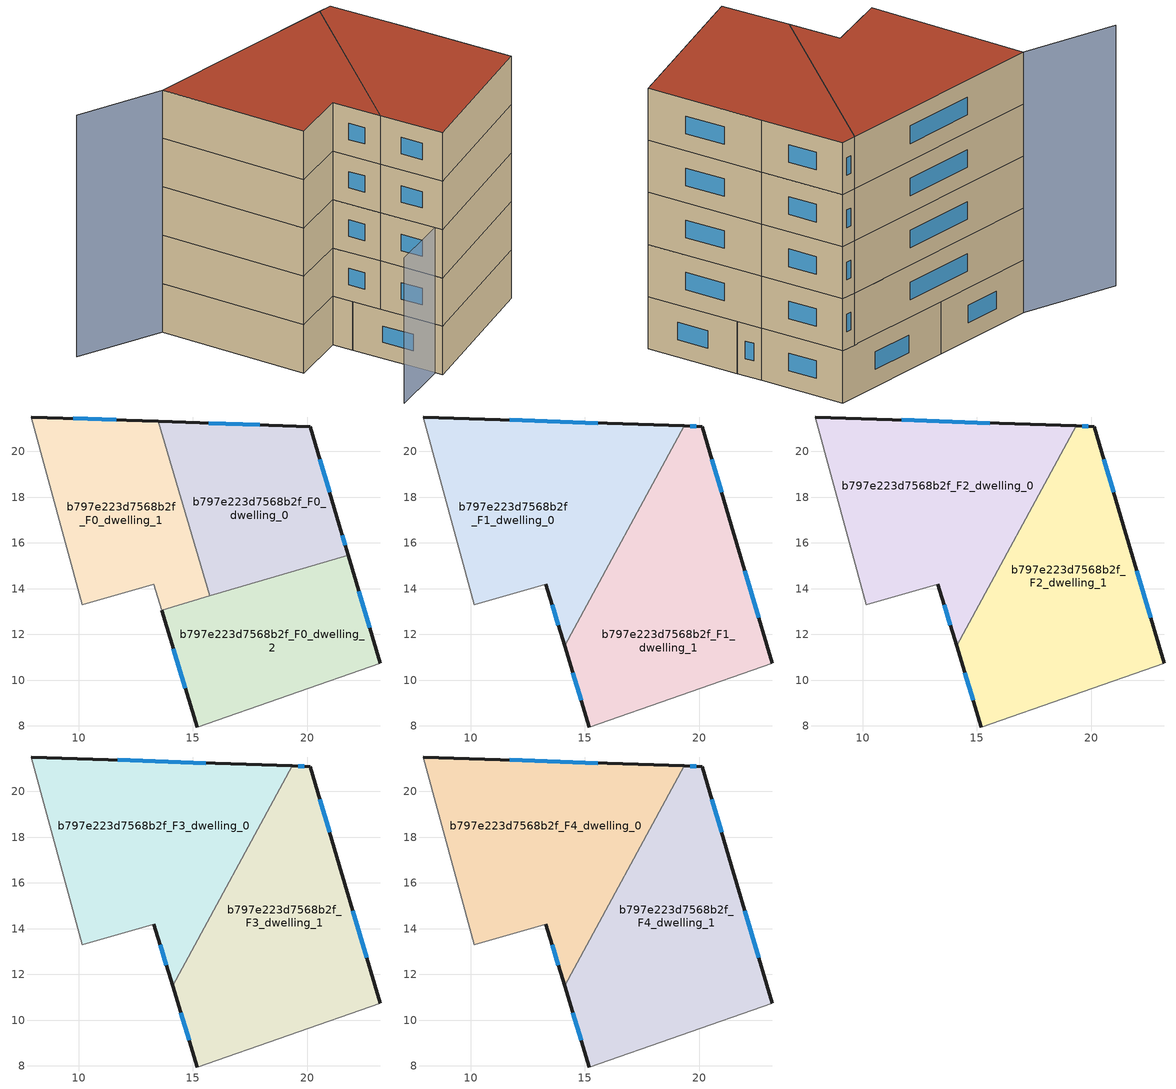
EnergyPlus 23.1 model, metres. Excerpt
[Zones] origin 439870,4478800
b797e223d7568b2f_F0_dwelling_0
 floor ground (EU_floor_Construction): 20.13,21.09 21.41,16.78 21.79,15.47 15.73,13.68 13.48,21.32 z0
 wall outside (EU_wall_Construction): 21.79,15.47 21.41,16.78 20.13,21.09 13.48,21.32 z0:3
 wall to b797e223d7568b2f_F0_dwelling_1 (EU_wall_Construction): 13.48,21.32 15.73,13.68 z0:3
 wall to b797e223d7568b2f_F0_dwelling_2 (EU_wall_Construction): 15.73,13.68 21.79,15.47 z0:3
 window (EU_Window_Construction): 17.93,21.16 15.69,21.24 / 20.98,18.21 20.55,19.66 / 21.67,15.9 21.54,16.35 z0.99:2.01
b797e223d7568b2f_F0_dwelling_1
 floor ground (EU_floor_Construction): 13.48,21.32 15.73,13.68 13.63,13.06 13.29,14.19 10.17,13.31 7.93,21.51 z0
 wall outside (EU_wall_Construction): 13.48,21.32 7.93,21.51 z0:3
 wall adiabatic (EU_wall_Construction): 7.93,21.51 10.17,13.31 13.29,14.19 13.63,13.06 z0:3
 wall to b797e223d7568b2f_F0_dwelling_2 (EU_wall_Construction): 13.63,13.06 15.73,13.68 z0:3
 window (EU_Window_Construction): 11.64,21.38 9.77,21.44 z0.99:2.01
b797e223d7568b2f_F0_dwelling_2
 floor ground (EU_floor_Construction): 21.79,15.47 23.19,10.73 15.19,7.95 13.63,13.06 z0
 wall outside (EU_wall_Construction): 23.19,10.73 21.79,15.47 / 13.63,13.06 15.19,7.95 z0:3
 wall adiabatic (EU_wall_Construction): 15.19,7.95 23.19,10.73 z0:3
 window (EU_Window_Construction): 22.73,12.3 22.26,13.9 / 14.15,11.37 14.67,9.65 z0.99:2.01
b797e223d7568b2f_F1_dwelling_0
 floor to b797e223d7568b2f_F0_dwelling_1 (EU_floor_Construction): 13.48,21.32 15.58,14.21 15.21,13.53 13.63,13.06 13.29,14.19 10.17,13.31 7.93,21.51 z3
 floor to b797e223d7568b2f_F0_dwelling_0 (EU_floor_Construction): 19.34,21.11 15.58,14.21 13.48,21.32 z3
 floor to b797e223d7568b2f_F0_dwelling_2 (EU_floor_Construction): 15.21,13.53 14.11,11.5 13.63,13.06 z3
 wall outside (EU_wall_Construction): 19.34,21.12 7.93,21.51 / 13.29,14.19 14.11,11.5 z3:6
 wall to b797e223d7568b2f_F1_dwelling_1 (EU_wall_Construction): 14.11,11.5 19.34,21.12 z3:6
 wall adiabatic (EU_wall_Construction): 7.93,21.51 10.17,13.31 13.29,14.19 z3:6
 window (EU_Window_Construction): 15.56,21.25 11.71,21.38 / 13.56,13.3 13.84,12.4 z3.99:5.01
b797e223d7568b2f_F1_dwelling_1
 floor to b797e223d7568b2f_F0_dwelling_0 (EU_floor_Construction): 20.13,21.09 21.41,16.78 21.79,15.47 15.73,13.68 15.58,14.21 19.34,21.11 z3
 floor to b797e223d7568b2f_F0_dwelling_2 (EU_floor_Construction): 21.79,15.47 23.19,10.73 15.19,7.95 14.11,11.5 15.21,13.53 z3
 floor to b797e223d7568b2f_F0_dwelling_1 (EU_floor_Construction): 15.58,14.21 15.73,13.68 15.21,13.53 z3
 wall outside (EU_wall_Construction): 14.11,11.5 15.19,7.95 / 23.19,10.73 21.41,16.78 20.13,21.09 19.34,21.12 z3:6
 wall adiabatic (EU_wall_Construction): 15.19,7.95 23.19,10.73 z3:6
 window (EU_Window_Construction): 14.47,10.33 14.83,9.13 / 19.87,21.1 19.6,21.11 / 20.98,18.21 20.55,19.66 / 22.6,12.73 22,14.78 z3.99:5.01
b797e223d7568b2f_F2_dwelling_0
 floor to b797e223d7568b2f_F1_dwelling_0 (EU_floor_Construction): 19.34,21.12 14.11,11.5 13.29,14.19 10.17,13.31 7.93,21.51 z6
 wall outside (EU_wall_Construction): 19.34,21.12 7.93,21.51 / 13.29,14.19 14.11,11.5 z6:9
 wall to b797e223d7568b2f_F2_dwelling_1 (EU_wall_Construction): 14.11,11.5 19.34,21.12 z6:9
 wall adiabatic (EU_wall_Construction): 7.93,21.51 10.17,13.31 13.29,14.19 z6:9
 window (EU_Window_Construction): 15.56,21.25 11.71,21.38 / 13.56,13.3 13.84,12.4 z6.99:8.01
b797e223d7568b2f_F2_dwelling_1
 floor to b797e223d7568b2f_F1_dwelling_1 (EU_floor_Construction): 20.13,21.09 21.41,16.78 23.19,10.73 15.19,7.95 14.11,11.5 19.34,21.12 z6
 wall outside (EU_wall_Construction): 14.11,11.5 15.19,7.95 / 23.19,10.73 21.41,16.78 20.13,21.09 19.34,21.12 z6:9
 wall adiabatic (EU_wall_Construction): 15.19,7.95 23.19,10.73 z6:9
 window (EU_Window_Construction): 14.47,10.33 14.83,9.13 / 19.87,21.1 19.6,21.11 / 20.98,18.21 20.55,19.66 / 22.6,12.73 22,14.78 z6.99:8.01
b797e223d7568b2f_F3_dwelling_0
 floor to b797e223d7568b2f_F2_dwelling_0 (EU_floor_Construction): 19.34,21.12 14.11,11.5 13.29,14.19 10.17,13.31 7.93,21.51 z9
 wall outside (EU_wall_Construction): 19.34,21.12 7.93,21.51 / 13.29,14.19 14.11,11.5 z9:12
 wall to b797e223d7568b2f_F3_dwelling_1 (EU_wall_Construction): 14.11,11.5 19.34,21.12 z9:12
 wall adiabatic (EU_wall_Construction): 7.93,21.51 10.17,13.31 13.29,14.19 z9:12
 window (EU_Window_Construction): 15.56,21.25 11.71,21.38 / 13.56,13.3 13.84,12.4 z9.99:11.01
b797e223d7568b2f_F3_dwelling_1
 floor to b797e223d7568b2f_F2_dwelling_1 (EU_floor_Construction): 20.13,21.09 21.41,16.78 23.19,10.73 15.19,7.95 14.11,11.5 19.34,21.12 z9
 wall outside (EU_wall_Construction): 14.11,11.5 15.19,7.95 / 23.19,10.73 21.41,16.78 20.13,21.09 19.34,21.12 z9:12
 wall adiabatic (EU_wall_Construction): 15.19,7.95 23.19,10.73 z9:12
 window (EU_Window_Construction): 14.47,10.33 14.83,9.13 / 19.87,21.1 19.6,21.11 / 20.98,18.21 20.55,19.66 / 22.6,12.73 22,14.78 z9.99:11.01
b797e223d7568b2f_F4_dwelling_0
 floor to b797e223d7568b2f_F3_dwelling_0 (EU_floor_Construction): 19.34,21.12 14.11,11.5 13.29,14.19 10.17,13.31 7.93,21.51 z12
 wall outside (EU_wall_Construction): 19.34,21.12 7.93,21.51 / 13.29,14.19 14.11,11.5 z12:15
 wall to b797e223d7568b2f_F4_dwelling_1 (EU_wall_Construction): 14.11,11.5 19.34,21.12 z12:15
 wall adiabatic (EU_wall_Construction): 7.93,21.51 10.17,13.31 13.29,14.19 z12:15
 window (EU_Window_Construction): 15.56,21.25 11.71,21.38 / 13.56,13.3 13.84,12.4 z12.99:14.01
 roof outside (EU_roof_Construction): 14.11,11.5 19.34,21.12 7.93,21.51 10.17,13.31 13.29,14.19 z15
b797e223d7568b2f_F4_dwelling_1
 floor to b797e223d7568b2f_F3_dwelling_1 (EU_floor_Construction): 20.13,21.09 21.41,16.78 23.19,10.73 15.19,7.95 14.11,11.5 19.34,21.12 z12
 wall outside (EU_wall_Construction): 14.11,11.5 15.19,7.95 / 23.19,10.73 21.41,16.78 20.13,21.09 19.34,21.12 z12:15
 wall adiabatic (EU_wall_Construction): 15.19,7.95 23.19,10.73 z12:15
 window (EU_Window_Construction): 14.47,10.33 14.83,9.13 / 19.87,21.1 19.6,21.11 / 20.98,18.21 20.55,19.66 / 22.6,12.73 22,14.78 z12.99:14.01
 roof outside (EU_roof_Construction): 23.19,10.73 21.41,16.78 20.13,21.09 19.34,21.12 14.11,11.5 15.19,7.95 z15
shading: 11.75,7.43 23.19,10.73 z0:9; 2.96,23 15.68,19.18 z0:15
[Building]
EU S2 Campaign: North Axis=0; Terrain=City; Solar Distribution=FullExterior
[Site:Location]
Madrid: Latitude=40.5; Longitude=-3.5; Time Zone=1; Elevation=609
[SizingPeriod:WeatherFileDays]
AnnualSizingPeriod: Begin Month=1; Begin Day of Month=1; End Month=12; End Day of Month=31; Day of Week for Start Day=Monday; Use Weather File Daylight Saving Period=No; Use Weather File Rain and Snow Indicators=No
[MATERIAL]
EU_InternalMass_Material: Roughness=MediumRough; Thickness=0.1; Conductivity=1; Density=1800; Specific Heat=900; Thermal Absorptance=0.9; Solar Absorptance=0.7; Visible Absorptance=0.7
[MATERIAL:NOMASS] Roughness=MediumRough; Thermal Absorptance=0.9; Solar Absorptance=0.7; Visible Absorptance=0.7
Name | Thermal Resistance
EU_wall_NoMass | 0.609216
EU_roof_NoMass | 0.513268
EU_floor_NoMass | 0.568163
[WINDOWMATERIAL:SIMPLEGLAZINGSYSTEM]
EU_Window_SimpleGlazing: UFactor=5.50606; Solar Heat Gain Coefficient=0.85; Visible Transmittance=0.85
[CONSTRUCTION]
EU_wall_Construction: EU_wall_NoMass
EU_roof_Construction: EU_roof_NoMass
EU_floor_Construction: EU_floor_NoMass
EU_InternalMass_Construction: EU_InternalMass_Material
EU_Window_Construction: EU_Window_SimpleGlazing
[ZONE] Type=1; Multiplier=1; Ceiling Height=autocalculate; Floor Area=autocalculate; Part of Total Floor Area=Yes
Name | Volume
b797e223d7568b2f_F0_dwelling_0 | 130.898
b797e223d7568b2f_F1_dwelling_0; b797e223d7568b2f_F2_dwelling_0; b797e223d7568b2f_F3_dwelling_0; b797e223d7568b2f_F4_dwelling_0 | 196.345
b797e223d7568b2f_F0_dwelling_1 | 130.904
b797e223d7568b2f_F1_dwelling_1; b797e223d7568b2f_F2_dwelling_1; b797e223d7568b2f_F3_dwelling_1; b797e223d7568b2f_F4_dwelling_1 | 196.347
b797e223d7568b2f_F0_dwelling_2 | 130.901
[INTERNALMASS] Construction=EU_InternalMass_Construction
Name | Zone or ZoneList | Surface Area
b797e223d7568b2f_F0_dwelling_0_EU_InternalMass | b797e223d7568b2f_F0_dwelling_0 | 43.6323
b797e223d7568b2f_F0_dwelling_1_EU_InternalMass | b797e223d7568b2f_F0_dwelling_1 | 43.634
b797e223d7568b2f_F0_dwelling_2_EU_InternalMass | b797e223d7568b2f_F0_dwelling_2 | 43.6336
b797e223d7568b2f_F1_dwelling_0_EU_InternalMass | b797e223d7568b2f_F1_dwelling_0 | 65.4483
b797e223d7568b2f_F1_dwelling_1_EU_InternalMass | b797e223d7568b2f_F1_dwelling_1 | 65.4489
b797e223d7568b2f_F2_dwelling_0_EU_InternalMass | b797e223d7568b2f_F2_dwelling_0 | 65.4483
b797e223d7568b2f_F2_dwelling_1_EU_InternalMass | b797e223d7568b2f_F2_dwelling_1 | 65.4489
b797e223d7568b2f_F3_dwelling_0_EU_InternalMass | b797e223d7568b2f_F3_dwelling_0 | 65.4483
b797e223d7568b2f_F3_dwelling_1_EU_InternalMass | b797e223d7568b2f_F3_dwelling_1 | 65.4489
b797e223d7568b2f_F4_dwelling_0_EU_InternalMass | b797e223d7568b2f_F4_dwelling_0 | 65.4483
b797e223d7568b2f_F4_dwelling_1_EU_InternalMass | b797e223d7568b2f_F4_dwelling_1 | 65.4489
[OTHEREQUIPMENT] Fuel Type=Electricity; Design Level Calculation Method=Watts/Area; Power per Zone Floor Area=1; Fraction Latent=0; Fraction Radiant=0; Fraction Lost=0; Carbon Dioxide Generation Rate=0; EndUse Subcategory=EU_Step8_InternalGains
Name | Zone or ZoneList or Space or SpaceList | Schedule
EU_Step8_InternalGain_b797e223d7568b2f_F0_dwelling_0_f000 | b797e223d7568b2f_F0_dwelling_0 | EU_Step8_GainSchedule_b797e223d7568b2f_F0_dwelling_0_f000
EU_Step8_InternalGain_b797e223d7568b2f_F0_dwelling_1_f000 | b797e223d7568b2f_F0_dwelling_1 | EU_Step8_GainSchedule_b797e223d7568b2f_F0_dwelling_1_f000
EU_Step8_InternalGain_b797e223d7568b2f_F0_dwelling_2_f000 | b797e223d7568b2f_F0_dwelling_2 | EU_Step8_GainSchedule_b797e223d7568b2f_F0_dwelling_2_f000
EU_Step8_InternalGain_b797e223d7568b2f_F1_dwelling_0_f000 | b797e223d7568b2f_F1_dwelling_0 | EU_Step8_GainSchedule_b797e223d7568b2f_F1_dwelling_0_f000
EU_Step8_InternalGain_b797e223d7568b2f_F1_dwelling_1_f000 | b797e223d7568b2f_F1_dwelling_1 | EU_Step8_GainSchedule_b797e223d7568b2f_F1_dwelling_1_f000
EU_Step8_InternalGain_b797e223d7568b2f_F2_dwelling_0_f000 | b797e223d7568b2f_F2_dwelling_0 | EU_Step8_GainSchedule_b797e223d7568b2f_F2_dwelling_0_f000
EU_Step8_InternalGain_b797e223d7568b2f_F2_dwelling_1_f000 | b797e223d7568b2f_F2_dwelling_1 | EU_Step8_GainSchedule_b797e223d7568b2f_F2_dwelling_1_f000
EU_Step8_InternalGain_b797e223d7568b2f_F3_dwelling_0_f000 | b797e223d7568b2f_F3_dwelling_0 | EU_Step8_GainSchedule_b797e223d7568b2f_F3_dwelling_0_f000
EU_Step8_InternalGain_b797e223d7568b2f_F3_dwelling_1_f000 | b797e223d7568b2f_F3_dwelling_1 | EU_Step8_GainSchedule_b797e223d7568b2f_F3_dwelling_1_f000
EU_Step8_InternalGain_b797e223d7568b2f_F4_dwelling_0_f000 | b797e223d7568b2f_F4_dwelling_0 | EU_Step8_GainSchedule_b797e223d7568b2f_F4_dwelling_0_f000
EU_Step8_InternalGain_b797e223d7568b2f_F4_dwelling_1_f000 | b797e223d7568b2f_F4_dwelling_1 | EU_Step8_GainSchedule_b797e223d7568b2f_F4_dwelling_1_f000
[ZONEVENTILATION:DESIGNFLOWRATE] Schedule=EU_AlwaysOn; Design Flow Rate Calculation Method=AirChanges/Hour; Air Changes per Hour=0.752966; Ventilation Type=Natural; Fan Pressure Rise=0; Fan Total Efficiency=1; Constant Term Coefficient=1; Temperature Term Coefficient=0; Velocity Term Coefficient=0; Velocity Squared Term Coefficient=0; Minimum Indoor Temperature=-100; Maximum Indoor Temperature=100; Delta Temperature=-100; Minimum Outdoor Temperature=-100; Maximum Outdoor Temperature=100; Maximum Wind Speed=40
Name | Zone or ZoneList or Space or SpaceList
EU_ConstantAir_b797e223d7568b2f_F0_dwelling_0 | b797e223d7568b2f_F0_dwelling_0
EU_ConstantAir_b797e223d7568b2f_F0_dwelling_1 | b797e223d7568b2f_F0_dwelling_1
EU_ConstantAir_b797e223d7568b2f_F0_dwelling_2 | b797e223d7568b2f_F0_dwelling_2
EU_ConstantAir_b797e223d7568b2f_F1_dwelling_0 | b797e223d7568b2f_F1_dwelling_0
EU_ConstantAir_b797e223d7568b2f_F1_dwelling_1 | b797e223d7568b2f_F1_dwelling_1
EU_ConstantAir_b797e223d7568b2f_F2_dwelling_0 | b797e223d7568b2f_F2_dwelling_0
EU_ConstantAir_b797e223d7568b2f_F2_dwelling_1 | b797e223d7568b2f_F2_dwelling_1
EU_ConstantAir_b797e223d7568b2f_F3_dwelling_0 | b797e223d7568b2f_F3_dwelling_0
EU_ConstantAir_b797e223d7568b2f_F3_dwelling_1 | b797e223d7568b2f_F3_dwelling_1
EU_ConstantAir_b797e223d7568b2f_F4_dwelling_0 | b797e223d7568b2f_F4_dwelling_0
EU_ConstantAir_b797e223d7568b2f_F4_dwelling_1 | b797e223d7568b2f_F4_dwelling_1
[HVACTEMPLATE:THERMOSTAT] Constant Heating Setpoint=20; Constant Cooling Setpoint=50
EU_HeatOnly_b797e223d7568b2f_F0_dwelling_0; EU_HeatOnly_b797e223d7568b2f_F0_dwelling_1; EU_HeatOnly_b797e223d7568b2f_F0_dwelling_2; EU_HeatOnly_b797e223d7568b2f_F1_dwelling_0; EU_HeatOnly_b797e223d7568b2f_F1_dwelling_1; EU_HeatOnly_b797e223d7568b2f_F2_dwelling_0; EU_HeatOnly_b797e223d7568b2f_F2_dwelling_1; EU_HeatOnly_b797e223d7568b2f_F3_dwelling_0; EU_HeatOnly_b797e223d7568b2f_F3_dwelling_1; EU_HeatOnly_b797e223d7568b2f_F4_dwelling_0; EU_HeatOnly_b797e223d7568b2f_F4_dwelling_1
[HVACTEMPLATE:ZONE:IDEALLOADSAIRSYSTEM] System Availability Schedule=EU_AlwaysOn; Maximum Heating Supply Air Temperature=50; Minimum Cooling Supply Air Temperature=13; Maximum Heating Supply Air Humidity Ratio=0.0156; Minimum Cooling Supply Air Humidity Ratio=0.0077; Heating Limit=NoLimit; Cooling Limit=NoLimit; Heating Availability Schedule=EU_AlwaysOn; Cooling Availability Schedule=EU_CoolingOff; Dehumidification Control Type=ConstantSensibleHeatRatio; Cooling Sensible Heat Ratio=0.7; Dehumidification Setpoint=60; Humidification Control Type=None; Humidification Setpoint=30; Outdoor Air Method=None; Outdoor Air Flow Rate per Person=0.00944; Outdoor Air Flow Rate per Zone Floor Area=0; Outdoor Air Flow Rate per Zone=0; Demand Controlled Ventilation Type=None; Outdoor Air Economizer Type=NoEconomizer; Heat Recovery Type=None; Sensible Heat Recovery Effectiveness=0.7; Latent Heat Recovery Effectiveness=0.65
Name | Template Thermostat
b797e223d7568b2f_F0_dwelling_0 | EU_HeatOnly_b797e223d7568b2f_F0_dwelling_0
b797e223d7568b2f_F0_dwelling_1 | EU_HeatOnly_b797e223d7568b2f_F0_dwelling_1
b797e223d7568b2f_F0_dwelling_2 | EU_HeatOnly_b797e223d7568b2f_F0_dwelling_2
b797e223d7568b2f_F1_dwelling_0 | EU_HeatOnly_b797e223d7568b2f_F1_dwelling_0
b797e223d7568b2f_F1_dwelling_1 | EU_HeatOnly_b797e223d7568b2f_F1_dwelling_1
b797e223d7568b2f_F2_dwelling_0 | EU_HeatOnly_b797e223d7568b2f_F2_dwelling_0
b797e223d7568b2f_F2_dwelling_1 | EU_HeatOnly_b797e223d7568b2f_F2_dwelling_1
b797e223d7568b2f_F3_dwelling_0 | EU_HeatOnly_b797e223d7568b2f_F3_dwelling_0
b797e223d7568b2f_F3_dwelling_1 | EU_HeatOnly_b797e223d7568b2f_F3_dwelling_1
b797e223d7568b2f_F4_dwelling_0 | EU_HeatOnly_b797e223d7568b2f_F4_dwelling_0
b797e223d7568b2f_F4_dwelling_1 | EU_HeatOnly_b797e223d7568b2f_F4_dwelling_1
[SIZING:ZONE] Zone Cooling Design Supply Air Temperature Input Method=SupplyAirTemperature; Zone Cooling Design Supply Air Temperature=13; Zone Heating Design Supply Air Temperature Input Method=SupplyAirTemperature; Zone Heating Design Supply Air Temperature=50; Zone Cooling Design Supply Air Humidity Ratio=0.008; Zone Heating Design Supply Air Humidity Ratio=0.008; Cooling Design Air Flow Method=DesignDay; Cooling Design Air Flow Rate=0; Cooling Minimum Air Flow per Zone Floor Area=0.000762; Cooling Minimum Air Flow=0; Cooling Minimum Air Flow Fraction=0.2; Heating Design Air Flow Method=DesignDay; Heating Design Air Flow Rate=0; Heating Maximum Air Flow per Zone Floor Area=0.002032; Heating Maximum Air Flow=0.141576; Heating Maximum Air Flow Fraction=0.3; Account for Dedicated Outdoor Air System=No; Dedicated Outdoor Air System Control Strategy=NeutralSupplyAir; Dedicated Outdoor Air Low Setpoint Temperature for Design=autosize; Dedicated Outdoor Air High Setpoint Temperature for Design=autosize; Zone Load Sizing Method=Sensible Load Only No Latent Load; Zone Latent Cooling Design Supply Air Humidity Ratio Input Method=HumidityRatioDifference; Zone Cooling Design Supply Air Humidity Ratio Difference=0.005; Zone Latent Heating Design Supply Air Humidity Ratio Input Method=HumidityRatioDifference; Zone Humidification Design Supply Air Humidity Ratio Difference=0.005
b797e223d7568b2f_F0_dwelling_0; b797e223d7568b2f_F0_dwelling_1; b797e223d7568b2f_F0_dwelling_2; b797e223d7568b2f_F1_dwelling_0; b797e223d7568b2f_F1_dwelling_1; b797e223d7568b2f_F2_dwelling_0; b797e223d7568b2f_F2_dwelling_1; b797e223d7568b2f_F3_dwelling_0; b797e223d7568b2f_F3_dwelling_1; b797e223d7568b2f_F4_dwelling_0; b797e223d7568b2f_F4_dwelling_1
[SCHEDULE:CONSTANT]
Name | Hourly Value
EU_AlwaysOn | 1
EU_CoolingOff | 0
[SCHEDULE:FILE] Column Number=1; Rows to Skip at Top=0; Number of Hours of Data=8760; Column Separator=Comma; Interpolate to Timestep=No; Minutes per Item=60; Adjust Schedule for Daylight Savings=Yes
Name | File
EU_Step8_GainSchedule_b797e223d7568b2f_F0_dwelling_0_f000 | ../../schedules/b797e223d7568b2f/b797e223d7568b2f_F0_dwelling_0_f000_gain.csv
EU_Step8_GainSchedule_b797e223d7568b2f_F0_dwelling_1_f000 | ../../schedules/b797e223d7568b2f/b797e223d7568b2f_F0_dwelling_1_f000_gain.csv
EU_Step8_GainSchedule_b797e223d7568b2f_F0_dwelling_2_f000 | ../../schedules/b797e223d7568b2f/b797e223d7568b2f_F0_dwelling_2_f000_gain.csv
EU_Step8_GainSchedule_b797e223d7568b2f_F1_dwelling_0_f000 | ../../schedules/b797e223d7568b2f/b797e223d7568b2f_F1_dwelling_0_f000_gain.csv
EU_Step8_GainSchedule_b797e223d7568b2f_F1_dwelling_1_f000 | ../../schedules/b797e223d7568b2f/b797e223d7568b2f_F1_dwelling_1_f000_gain.csv
EU_Step8_GainSchedule_b797e223d7568b2f_F2_dwelling_0_f000 | ../../schedules/b797e223d7568b2f/b797e223d7568b2f_F2_dwelling_0_f000_gain.csv
EU_Step8_GainSchedule_b797e223d7568b2f_F2_dwelling_1_f000 | ../../schedules/b797e223d7568b2f/b797e223d7568b2f_F2_dwelling_1_f000_gain.csv
EU_Step8_GainSchedule_b797e223d7568b2f_F3_dwelling_0_f000 | ../../schedules/b797e223d7568b2f/b797e223d7568b2f_F3_dwelling_0_f000_gain.csv
EU_Step8_GainSchedule_b797e223d7568b2f_F3_dwelling_1_f000 | ../../schedules/b797e223d7568b2f/b797e223d7568b2f_F3_dwelling_1_f000_gain.csv
EU_Step8_GainSchedule_b797e223d7568b2f_F4_dwelling_0_f000 | ../../schedules/b797e223d7568b2f/b797e223d7568b2f_F4_dwelling_0_f000_gain.csv
EU_Step8_GainSchedule_b797e223d7568b2f_F4_dwelling_1_f000 | ../../schedules/b797e223d7568b2f/b797e223d7568b2f_F4_dwelling_1_f000_gain.csv
